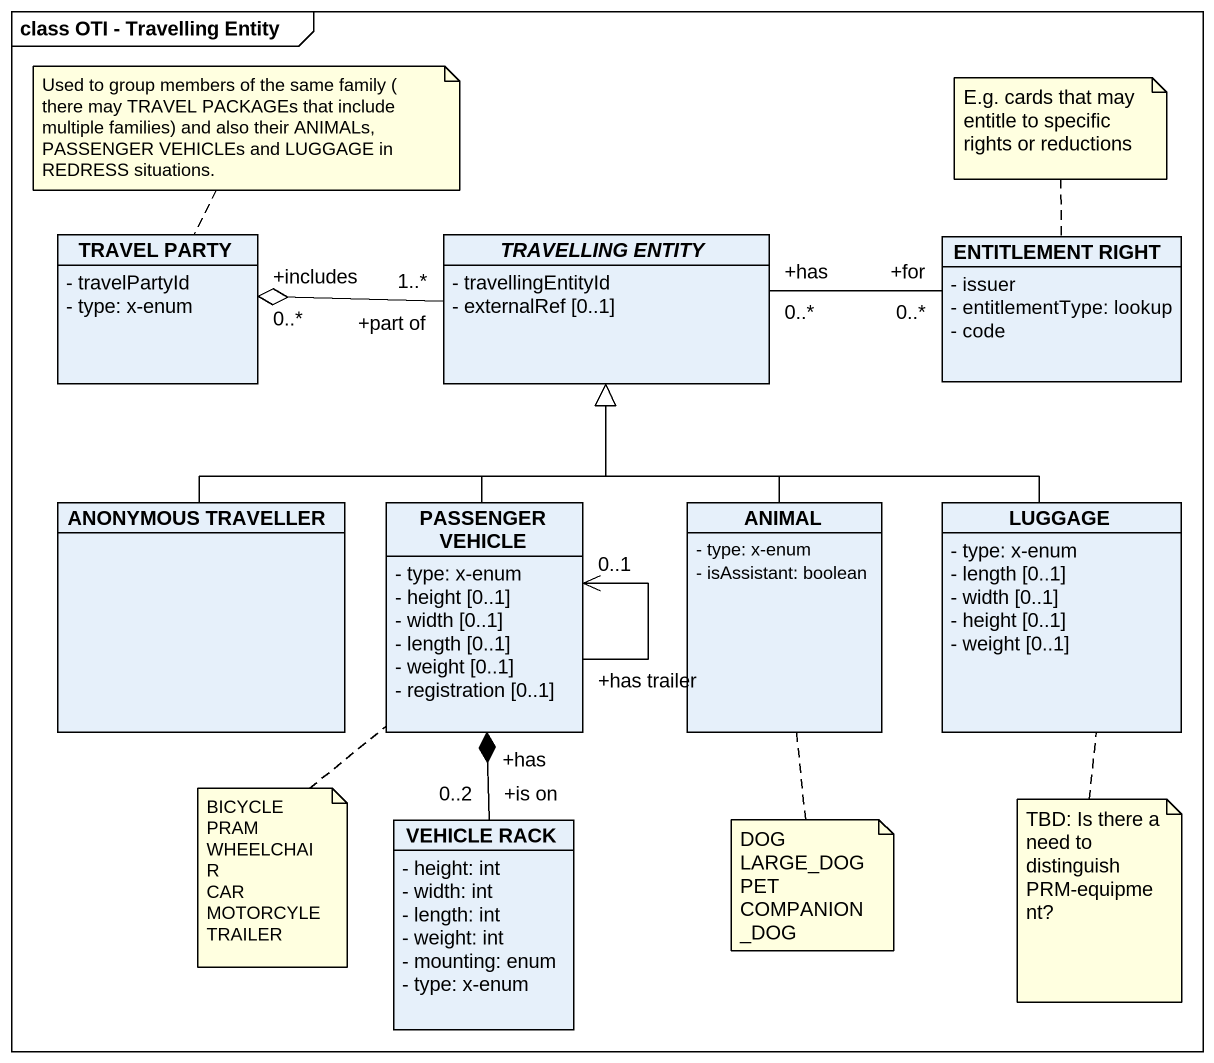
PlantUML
@startuml
mainframe class OTI - Travelling Entity
hide circle
hide empty members
skinparam classAttributeIconSize 0
class "TRAVEL PARTY" as TRAVEL_PARTY {
  - travelPartyId
  - type: x-enum
}
abstract class "TRAVELLING ENTITY" as TRAVELLING_ENTITY {
  - travellingEntityId
  - externalRef [0..1]
}
class "ENTITLEMENT RIGHT" as ENTITLEMENT_RIGHT {
  - issuer
  - entitlementType: lookup
  - code
}
class "ANONYMOUS TRAVELLER" as ANONYMOUS_TRAVELLER
class "PASSENGER VEHICLE" as PASSENGER_VEHICLE {
  - type: x-enum
  - height [0..1]
  - width [0..1]
  - length [0..1]
  - weight [0..1]
  - registration [0..1]
}
class ANIMAL {
  - type: x-enum
  - isAssistant: boolean
}
class LUGGAGE {
  - type: x-enum
  - length [0..1]
  - width [0..1]
  - height [0..1]
  - weight [0..1]
}
class "VEHICLE RACK" as VEHICLE_RACK {
  - height: int
  - width: int
  - length: int
  - weight: int
  - mounting: enum
  - type: x-enum
}
TRAVEL_PARTY "+includes\n0..*" o-right- "+part of\n1..*" TRAVELLING_ENTITY
TRAVELLING_ENTITY "+has\n0..*" -right- "+for\n0..*" ENTITLEMENT_RIGHT
ANONYMOUS_TRAVELLER -up-|> TRAVELLING_ENTITY
PASSENGER_VEHICLE -up-|> TRAVELLING_ENTITY
PASSENGER_VEHICLE "+has trailer" --> "0..1" PASSENGER_VEHICLE
PASSENGER_VEHICLE "+has" *-- "+is on\n0..2" VEHICLE_RACK
ANIMAL -up-|> TRAVELLING_ENTITY
LUGGAGE -up-|> TRAVELLING_ENTITY
note top of TRAVEL_PARTY : Used to group members of the same family ( there may TRAVEL PACKAGEs that include multiple families) and also their ANIMALs, PASSENGER VEHICLEs and LUGGAGE in REDRESS situations.
note top of ENTITLEMENT_RIGHT : E.g. cards that may entitle to specific rights or reductions
note bottom of PASSENGER_VEHICLE
  BICYCLE
  PRAM
  WHEELCHAIR
  CAR
  MOTORCYLE
  TRAILER
end note
note bottom of ANIMAL
  DOG
  LARGE_DOG
  PET
  COMPANION_DOG
end note
note bottom of LUGGAGE : TBD: Is there a need to distinguish PRM-equipment?
@enduml
